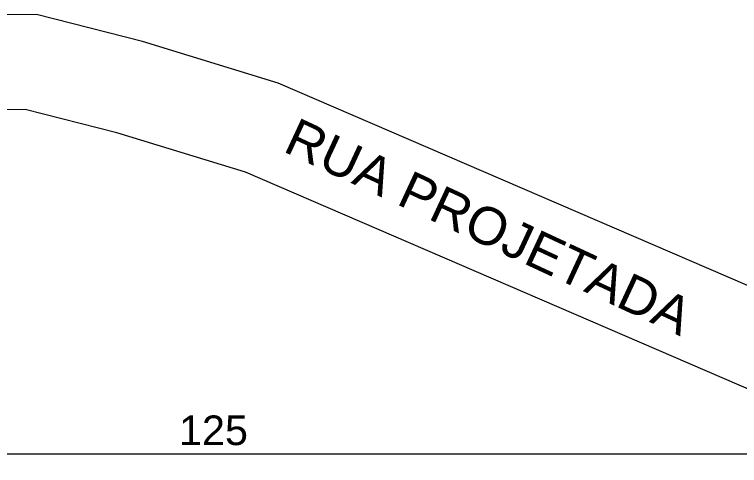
# Model space of a CAD drawing. Header units: metres. Extents: x 149 to 429, y -3 to 162.
# Drawn here: x 319.8 to 381.1, y 124.2 to 162.3 of the extents above; entities that cross this region are included whole.
import ezdxf

# ---------------------------------------------------------------- set-up
doc = ezdxf.new("R2010")
doc.units = ezdxf.units.M
doc.layers.add('1053_ARQ_BASE_MATADOURO_dwg', color=7, linetype='Continuous', lineweight=5, true_color=0x767676)
doc.layers.add('A-TEXTO1', color=7, linetype='Continuous', lineweight=5)
doc.styles.add('Arial_15', font='arial.ttf', dxfattribs={"height": 2.5})
doc.styles.add('Arial_9', font='arial.ttf', dxfattribs={"height": 3.169226})

# ---------------------------------------------------------------- blocks, each defined once
blk = doc.blocks.new('1053_ARQ_BASE_MATADOURO_dwg_arq geral tgov-4039641-TÉRREO 1_20 - Dependente 2')
at = {"color": 253, "lineweight": 5, "true_color": 0xaaaaaa}
blk.add_line((-60, 41.984), (60, 41.984), dxfattribs=at)
at = {"color": 253, "lineweight": 5, "true_color": 0xaaaaaa, "flags": 128}
for points in [[(62.5, 48.711), (5.466, 73.29), (-5.99, 76.807), (-14.941, 79.089), (-26.488, 78.998), (-35.051, 75.611), (-47.963, 68.418), (-67.81, 53.824), (-79.081, 46.438)], [(62.5, 40), (2.701, 65.771), (-8.153, 69.103), (-15.913, 71.081), (-24.933, 71.01), (-31.618, 68.366), (-43.629, 61.675), (-63.244, 47.251), (-77.444, 37.947), (-79.081, 36.929)]]:
    blk.add_lwpolyline(points, dxfattribs=at)
at = {"lineweight": 5, "insert": (0, 45.228), "char_height": 2.5, "width": 6.97268, "attachment_point": 2, "line_spacing_factor": 0.941778, "style": 'Arial_15'}
blk.add_mtext('125', dxfattribs=at)
at = {"layer": 'A-TEXTO1', "insert": (7.106, 70.449), "char_height": 3.16923, "width": 44.24766, "attachment_point": 1, "rotation": 335.04578, "line_spacing_factor": 0.941778, "style": 'Arial_9'}
blk.add_mtext('RUA PROJETADA', dxfattribs=at)
blk = doc.blocks.new('1053_ARQ_BASE_MATADOURO_dwg-3625622-TÉRREO 1_20 - Dependente 2')
blk.add_blockref('1053_ARQ_BASE_MATADOURO_dwg_arq geral tgov-4039641-TÉRREO 1_20 - Dependente 2', (130.21, 83.186))

msp = doc.modelspace()

# ---------------------------------------------------------------- block references
at = {"layer": '1053_ARQ_BASE_MATADOURO_dwg', "color": 253, "true_color": 0xaaaaaa}
msp.add_blockref('1053_ARQ_BASE_MATADOURO_dwg-3625622-TÉRREO 1_20 - Dependente 2', (206.405, 0), dxfattribs=at)

doc.saveas('drawing.dxf')
